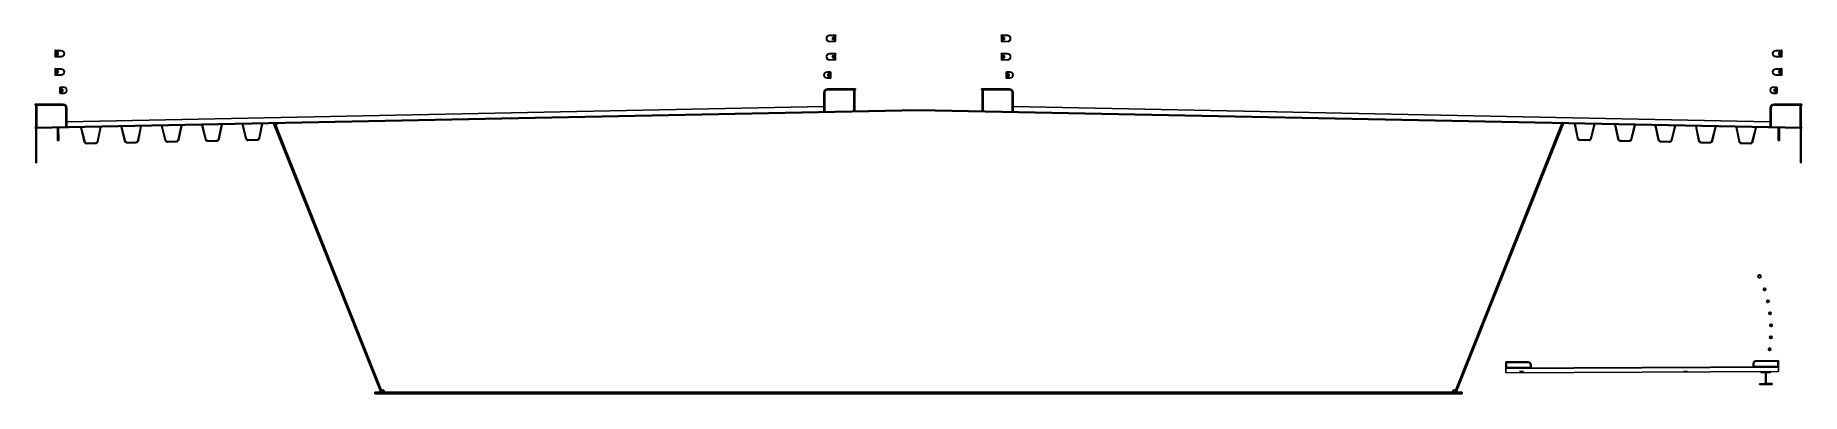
# Model space of a CAD drawing. Header units: metres. Extents: x 150702 to 178702, y 15200 to 20880.
import ezdxf

# ---------------------------------------------------------------- set-up
doc = ezdxf.new("R2010")
doc.units = ezdxf.units.M
doc.header["$LTSCALE"] = 500
for name, color, linetype in [('CS-LIN3', 2, 'Continuous'), ('CS-STEL-MAJR', 3, 'Continuous'), ('DEFAULT', 7, 'Continuous'), ('DRAW', 2, 'Continuous'), ('보도난간', 3, 'Continuous')]:
    doc.layers.add(name, color=color, linetype=linetype)

msp = doc.modelspace()

# ---------------------------------------------------------------- linework, layer by layer
at = {"color": 3}
for p, q in [((163202, 19970), (163202, 19670)), ((163218, 19970), (163218, 19670)), ((166186, 19970), (166186, 19670)), ((166202, 19970), (166202, 19670)), ((151186, 19730), (151186, 19430)), ((151202, 19730), (151202, 19430)), ((178202, 19730), (178202, 19430)), ((178218, 19730), (178218, 19430))]:
    msp.add_line(p, q, dxfattribs=at)
for centre, radius, start, end in [((163262, 19970), 60, 90, 180), ((163262, 19970), 44, 90, 180), ((166142, 19970), 60, 0, 90), ((166142, 19970), 44, 0, 90), ((151142, 19730), 60, 0, 90), ((151142, 19730), 44, 0, 90), ((178262, 19730), 60, 90, 180), ((178262, 19730), 44, 90, 180)]:
    msp.add_arc(centre, radius, start, end, dxfattribs=at)
at = {"layer": 'CS-LIN3'}
for p, q in [((163380, 20880), (163292, 20880)), ((163380, 20876), (163292, 20876)), ((163380, 20784), (163292, 20784)), ((163380, 20780), (163292, 20780)), ((163355, 20842), (163355, 20818)), ((163387, 20780), (163362, 20780)), ((163367, 20842), (163367, 20818)), ((163372, 20845), (163372, 20841)), ((163380, 20845), (163372, 20845)), ((163380, 20841), (163372, 20841)), ((163372, 20819), (163372, 20815)), ((163380, 20819), (163372, 20819)), ((163380, 20815), (163372, 20815)), ((163383, 20860), (163373, 20860)), ((163383, 20848), (163373, 20848)), ((163383, 20812), (163373, 20812)), ((163383, 20800), (163373, 20800)), ((163383, 20873), (163383, 20848)), ((163383, 20812), (163383, 20787)), ((163387, 20880), (163387, 20780)), ((163387, 20873), (163387, 20848)), ((163387, 20812), (163387, 20787)), ((166017, 20880), (166017, 20780)), ((166017, 20873), (166017, 20848)), ((166017, 20812), (166017, 20787)), ((166017, 20780), (166042, 20780)), ((166021, 20873), (166021, 20848)), ((166021, 20860), (166031, 20860)), ((166021, 20848), (166031, 20848)), ((166021, 20812), (166031, 20812)), ((166021, 20812), (166021, 20787)), ((166021, 20800), (166031, 20800)), ((166024, 20880), (166112, 20880)), ((166024, 20876), (166112, 20876)), ((166024, 20845), (166032, 20845)), ((166024, 20841), (166032, 20841)), ((166024, 20819), (166032, 20819)), ((166024, 20815), (166032, 20815)), ((166024, 20784), (166112, 20784)), ((166024, 20780), (166112, 20780)), ((166032, 20845), (166032, 20841)), ((166032, 20819), (166032, 20815)), ((166037, 20842), (166037, 20818)), ((166049, 20842), (166049, 20818)), ((151017, 20640), (151017, 20540)), ((151017, 20633), (151017, 20608)), ((151017, 20572), (151017, 20547)), ((151017, 20540), (151042, 20540)), ((151021, 20633), (151021, 20608)), ((151021, 20620), (151031, 20620)), ((151021, 20608), (151031, 20608)), ((151021, 20572), (151031, 20572)), ((151021, 20572), (151021, 20547)), ((151021, 20560), (151031, 20560)), ((151024, 20640), (151112, 20640)), ((151024, 20636), (151112, 20636)), ((151024, 20605), (151032, 20605)), ((151024, 20601), (151032, 20601)), ((151024, 20579), (151032, 20579)), ((151024, 20575), (151032, 20575)), ((151024, 20544), (151112, 20544)), ((151024, 20540), (151112, 20540)), ((151032, 20605), (151032, 20601)), ((151032, 20579), (151032, 20575)), ((151037, 20602), (151037, 20578)), ((151049, 20602), (151049, 20578)), ((163380, 20590), (163292, 20590)), ((163380, 20586), (163292, 20586)), ((163380, 20494), (163292, 20494)), ((163380, 20490), (163292, 20490)), ((163355, 20552), (163355, 20528)), ((163367, 20552), (163367, 20528)), ((163372, 20555), (163372, 20551)), ((163380, 20555), (163372, 20555)), ((163380, 20551), (163372, 20551)), ((163380, 20529), (163372, 20529)), ((163372, 20529), (163372, 20525)), ((163380, 20525), (163372, 20525)), ((163383, 20570), (163373, 20570)), ((163383, 20558), (163373, 20558)), ((163383, 20522), (163373, 20522)), ((163383, 20510), (163373, 20510)), ((163383, 20583), (163383, 20558)), ((163383, 20522), (163383, 20497)), ((163387, 20595), (163387, 20485)), ((163387, 20583), (163387, 20558)), ((163387, 20522), (163387, 20497)), ((166017, 20595), (166017, 20485)), ((166017, 20583), (166017, 20558)), ((166017, 20522), (166017, 20497)), ((166021, 20583), (166021, 20558)), ((166021, 20570), (166031, 20570)), ((166021, 20558), (166031, 20558)), ((166021, 20522), (166031, 20522)), ((166021, 20522), (166021, 20497)), ((166021, 20510), (166031, 20510)), ((166024, 20590), (166112, 20590)), ((166024, 20586), (166112, 20586)), ((166024, 20555), (166032, 20555)), ((166024, 20551), (166032, 20551)), ((166024, 20529), (166032, 20529)), ((166024, 20525), (166032, 20525)), ((166024, 20494), (166112, 20494)), ((166024, 20490), (166112, 20490)), ((166032, 20555), (166032, 20551)), ((166032, 20529), (166032, 20525)), ((166037, 20552), (166037, 20528)), ((166049, 20552), (166049, 20528)), ((178380, 20640), (178292, 20640)), ((178380, 20636), (178292, 20636)), ((178380, 20544), (178292, 20544)), ((178380, 20540), (178292, 20540)), ((178355, 20602), (178355, 20578)), ((178387, 20540), (178362, 20540)), ((178367, 20602), (178367, 20578)), ((178372, 20605), (178372, 20601)), ((178380, 20605), (178372, 20605)), ((178380, 20601), (178372, 20601)), ((178372, 20579), (178372, 20575)), ((178380, 20579), (178372, 20579)), ((178380, 20575), (178372, 20575)), ((178383, 20620), (178373, 20620)), ((178383, 20608), (178373, 20608)), ((178383, 20572), (178373, 20572)), ((178383, 20560), (178373, 20560)), ((178383, 20633), (178383, 20608)), ((178383, 20572), (178383, 20547)), ((178387, 20640), (178387, 20540)), ((178387, 20633), (178387, 20608)), ((178387, 20572), (178387, 20547)), ((151017, 20355), (151017, 20245)), ((151017, 20343), (151017, 20318)), ((151017, 20282), (151017, 20257)), ((151021, 20343), (151021, 20318)), ((151021, 20330), (151031, 20330)), ((151021, 20318), (151031, 20318)), ((151021, 20282), (151031, 20282)), ((151021, 20282), (151021, 20257)), ((151021, 20270), (151031, 20270)), ((151024, 20350), (151112, 20350)), ((151024, 20346), (151112, 20346)), ((151024, 20315), (151032, 20315)), ((151024, 20311), (151032, 20311)), ((151024, 20289), (151032, 20289)), ((151024, 20285), (151032, 20285)), ((151024, 20254), (151112, 20254)), ((151024, 20250), (151112, 20250)), ((151032, 20315), (151032, 20311)), ((151032, 20289), (151032, 20285)), ((151037, 20312), (151037, 20288)), ((151049, 20312), (151049, 20288)), ((163305, 20300), (163252, 20300)), ((163305, 20296), (163252, 20296)), ((163305, 20204), (163252, 20204)), ((163305, 20200), (163252, 20200)), ((163280, 20238), (163280, 20262)), ((163292, 20238), (163292, 20262)), ((163305, 20265), (163295, 20265)), ((163295, 20261), (163295, 20265)), ((163305, 20261), (163295, 20261)), ((163305, 20239), (163295, 20239)), ((163295, 20235), (163295, 20239)), ((163305, 20235), (163295, 20235)), ((163308, 20280), (163298, 20280)), ((163308, 20268), (163298, 20268)), ((163308, 20232), (163298, 20232)), ((163308, 20220), (163298, 20220)), ((163308, 20268), (163308, 20293)), ((163308, 20207), (163308, 20232)), ((163312, 20207), (163312, 20293)), ((166092, 20207), (166092, 20293)), ((166096, 20268), (166096, 20293)), ((166096, 20280), (166106, 20280)), ((166096, 20268), (166106, 20268)), ((166096, 20207), (166096, 20232)), ((166096, 20232), (166106, 20232)), ((166096, 20220), (166106, 20220)), ((166099, 20300), (166152, 20300)), ((166099, 20296), (166152, 20296)), ((166099, 20265), (166109, 20265)), ((166099, 20261), (166109, 20261)), ((166099, 20239), (166109, 20239)), ((166099, 20235), (166109, 20235)), ((166099, 20204), (166152, 20204)), ((166099, 20200), (166152, 20200)), ((166109, 20261), (166109, 20265)), ((166109, 20235), (166109, 20239)), ((166112, 20238), (166112, 20262)), ((166124, 20238), (166124, 20262)), ((178380, 20350), (178292, 20350)), ((178380, 20346), (178292, 20346)), ((178380, 20254), (178292, 20254)), ((178380, 20250), (178292, 20250)), ((178355, 20312), (178355, 20288)), ((178367, 20312), (178367, 20288)), ((178372, 20315), (178372, 20311)), ((178380, 20315), (178372, 20315)), ((178380, 20311), (178372, 20311)), ((178380, 20289), (178372, 20289)), ((178372, 20289), (178372, 20285)), ((178380, 20285), (178372, 20285)), ((178383, 20330), (178373, 20330)), ((178383, 20318), (178373, 20318)), ((178383, 20282), (178373, 20282)), ((178383, 20270), (178373, 20270)), ((178383, 20343), (178383, 20318)), ((178383, 20282), (178383, 20257)), ((178387, 20355), (178387, 20245)), ((178387, 20343), (178387, 20318)), ((178387, 20282), (178387, 20257)), ((151092, 19967), (151092, 20053)), ((151096, 20028), (151096, 20053)), ((151096, 20040), (151106, 20040)), ((151096, 20028), (151106, 20028)), ((151096, 19967), (151096, 19992)), ((151096, 19992), (151106, 19992)), ((151096, 19980), (151106, 19980)), ((151099, 20060), (151152, 20060)), ((151099, 20056), (151152, 20056)), ((151099, 20025), (151109, 20025)), ((151099, 20021), (151109, 20021)), ((151099, 19999), (151109, 19999)), ((151099, 19995), (151109, 19995)), ((151099, 19964), (151152, 19964)), ((151099, 19960), (151152, 19960)), ((151109, 20021), (151109, 20025)), ((151109, 19995), (151109, 19999)), ((151112, 19998), (151112, 20022)), ((151124, 19998), (151124, 20022)), ((165782, 20030), (166132, 20030)), ((178305, 20060), (178252, 20060)), ((178305, 20056), (178252, 20056)), ((178305, 19964), (178252, 19964)), ((178305, 19960), (178252, 19960)), ((178280, 19998), (178280, 20022)), ((178292, 19998), (178292, 20022)), ((178305, 20025), (178295, 20025)), ((178295, 20021), (178295, 20025)), ((178305, 20021), (178295, 20021)), ((178305, 19999), (178295, 19999)), ((178295, 19995), (178295, 19999)), ((178305, 19995), (178295, 19995)), ((178308, 20040), (178298, 20040)), ((178308, 20028), (178298, 20028)), ((178308, 19992), (178298, 19992)), ((178308, 19980), (178298, 19980)), ((178308, 20028), (178308, 20053)), ((178308, 19967), (178308, 19992)), ((178312, 19967), (178312, 20053)), ((163202, 19750), (151202, 19510)), ((166202, 19750), (178202, 19510)), ((178622, 19790), (178272, 19790)), ((178334, 15625), (174014, 15603)), ((178334, 15621), (174014, 15599)), ((174014, 15603), (174014, 15528)), ((178334, 15554), (174014, 15532)), ((178334, 15550), (174014, 15528)), ((174228, 15549), (174293, 15549)), ((174270, 15541), (174258, 15539)), ((174270, 15541), (174270, 15540)), ((176828, 15552), (176893, 15552)), ((176828, 15546), (176893, 15547)), ((176893, 15547), (176893, 15552)), ((178334, 15624), (178334, 15549))]:
    msp.add_line(p, q, dxfattribs=at)
for points in [[(163355, 20813), (163343, 20813, -0.414214), (163340, 20816), (163340, 20844, -0.414214), (163343, 20847), (163355, 20847)], [(166049, 20813), (166061, 20813, 0.414214), (166064, 20816), (166064, 20844, 0.414214), (166061, 20847), (166049, 20847)], [(151049, 20573), (151061, 20573, 0.414214), (151064, 20576), (151064, 20604, 0.414214), (151061, 20607), (151049, 20607)], [(163355, 20523), (163343, 20523, -0.414214), (163340, 20526), (163340, 20554, -0.414214), (163343, 20557), (163355, 20557)], [(166049, 20523), (166061, 20523, 0.414214), (166064, 20526), (166064, 20554, 0.414214), (166061, 20557), (166049, 20557)], [(178355, 20573), (178343, 20573, -0.414214), (178340, 20576), (178340, 20604, -0.414214), (178343, 20607), (178355, 20607)], [(151049, 20283), (151061, 20283, 0.414214), (151064, 20286), (151064, 20314, 0.414214), (151061, 20317), (151049, 20317)], [(163280, 20233), (163268, 20233, -0.414214), (163265, 20236), (163265, 20264, -0.414214), (163268, 20267), (163280, 20267)], [(166124, 20233), (166136, 20233, 0.414214), (166139, 20236), (166139, 20264, 0.414214), (166136, 20267), (166124, 20267)], [(178355, 20283), (178343, 20283, -0.414214), (178340, 20286), (178340, 20314, -0.414214), (178343, 20317), (178355, 20317)], [(151124, 19993), (151136, 19993, 0.414214), (151139, 19996), (151139, 20024, 0.414214), (151136, 20027), (151124, 20027)], [(178280, 19993), (178268, 19993, -0.414214), (178265, 19996), (178265, 20024, -0.414214), (178268, 20027), (178280, 20027)]]:
    msp.add_lwpolyline(points, format="xyb", close=True, dxfattribs=at)
for centre, radius, start, end in [((163292, 20830), 50, 90, 270), ((163292, 20830), 46, 90, 270), ((163373, 20842), 18, 90, 180), ((163373, 20818), 18, 180, 270), ((163373, 20842), 6, 90, 180), ((163373, 20818), 6, 180, 270), ((163380, 20873), 7, 0, 90), ((163380, 20873), 3, 0, 90), ((163380, 20848), 3, 270, 0), ((163380, 20848), 7, 270, 0), ((163380, 20812), 7, 0, 90), ((163380, 20812), 3, 0, 90), ((163380, 20787), 3, 270, 0), ((163380, 20787), 7, 270, 0), ((166024, 20873), 7, 90, 180), ((166024, 20848), 7, 180, 270), ((166024, 20812), 7, 90, 180), ((166024, 20787), 7, 180, 270), ((166024, 20873), 3, 90, 180), ((166024, 20848), 3, 180, 270), ((166024, 20812), 3, 90, 180), ((166024, 20787), 3, 180, 270), ((166031, 20842), 18, 0, 90), ((166031, 20842), 6, 0, 90), ((166031, 20818), 6, 270, 0), ((166031, 20818), 18, 270, 0), ((166112, 20830), 50, 270, 90), ((166112, 20830), 46, 270, 90), ((151024, 20633), 7, 90, 180), ((151024, 20608), 7, 180, 270), ((151024, 20572), 7, 90, 180), ((151024, 20547), 7, 180, 270), ((151024, 20633), 3, 90, 180), ((151024, 20608), 3, 180, 270), ((151024, 20572), 3, 90, 180), ((151024, 20547), 3, 180, 270), ((151031, 20602), 18, 0, 90), ((151031, 20602), 6, 0, 90), ((151031, 20578), 6, 270, 0), ((151031, 20578), 18, 270, 0), ((151112, 20590), 50, 270, 90), ((151112, 20590), 46, 270, 90), ((163292, 20540), 50, 90, 270), ((163292, 20540), 46, 90, 270), ((163373, 20552), 18, 90, 180), ((163373, 20528), 18, 180, 270), ((163373, 20552), 6, 90, 180), ((163373, 20528), 6, 180, 270), ((163380, 20583), 7, 0, 90), ((163380, 20583), 3, 0, 90), ((163380, 20558), 3, 270, 0), ((163380, 20558), 7, 270, 0), ((163380, 20522), 7, 0, 90), ((163380, 20522), 3, 0, 90), ((163380, 20497), 7, 270, 0), ((163380, 20497), 3, 270, 0), ((166024, 20583), 7, 90, 180), ((166024, 20558), 7, 180, 270), ((166024, 20522), 7, 90, 180), ((166024, 20497), 7, 180, 270), ((166024, 20583), 3, 90, 180), ((166024, 20558), 3, 180, 270), ((166024, 20522), 3, 90, 180), ((166024, 20497), 3, 180, 270), ((166031, 20552), 18, 0, 90), ((166031, 20552), 6, 0, 90), ((166031, 20528), 6, 270, 0), ((166031, 20528), 18, 270, 0), ((166112, 20540), 50, 270, 90), ((166112, 20540), 46, 270, 90), ((178292, 20590), 50, 90, 270), ((178292, 20590), 46, 90, 270), ((178373, 20602), 18, 90, 180), ((178373, 20578), 18, 180, 270), ((178373, 20602), 6, 90, 180), ((178373, 20578), 6, 180, 270), ((178380, 20633), 7, 0, 90), ((178380, 20633), 3, 0, 90), ((178380, 20608), 3, 270, 0), ((178380, 20608), 7, 270, 0), ((178380, 20572), 7, 0, 90), ((178380, 20572), 3, 0, 90), ((178380, 20547), 3, 270, 0), ((178380, 20547), 7, 270, 0), ((151024, 20343), 7, 90, 180), ((151024, 20318), 7, 180, 270), ((151024, 20282), 7, 90, 180), ((151024, 20257), 7, 180, 270), ((151024, 20343), 3, 90, 180), ((151024, 20318), 3, 180, 270), ((151024, 20282), 3, 90, 180), ((151024, 20257), 3, 180, 270), ((151031, 20312), 18, 0, 90), ((151031, 20312), 6, 0, 90), ((151031, 20288), 6, 270, 0), ((151031, 20288), 18, 270, 0), ((151112, 20300), 50, 270, 90), ((151112, 20300), 46, 270, 90), ((163252, 20250), 50, 90, 270), ((163252, 20250), 46, 90, 270), ((163298, 20262), 18, 90, 180), ((163298, 20238), 18, 180, 270), ((163298, 20262), 6, 90, 180), ((163298, 20238), 6, 180, 270), ((163305, 20293), 7, 0, 90), ((163305, 20293), 3, 0, 90), ((163305, 20268), 3, 270, 0), ((163305, 20268), 7, 270, 0), ((163305, 20232), 7, 0, 90), ((163305, 20232), 3, 0, 90), ((163305, 20207), 7, 270, 0), ((163305, 20207), 3, 270, 0), ((166099, 20293), 7, 90, 180), ((166099, 20268), 7, 180, 270), ((166099, 20232), 7, 90, 180), ((166099, 20207), 7, 180, 270), ((166099, 20293), 3, 90, 180), ((166099, 20268), 3, 180, 270), ((166099, 20232), 3, 90, 180), ((166099, 20207), 3, 180, 270), ((166106, 20262), 18, 0, 90), ((166106, 20262), 6, 0, 90), ((166106, 20238), 6, 270, 0), ((166106, 20238), 18, 270, 0), ((166152, 20250), 50, 270, 90), ((166152, 20250), 46, 270, 90), ((178292, 20300), 50, 90, 270), ((178292, 20300), 46, 90, 270), ((178373, 20312), 18, 90, 180), ((178373, 20288), 18, 180, 270), ((178373, 20312), 6, 90, 180), ((178373, 20288), 6, 180, 270), ((178380, 20343), 7, 0, 90), ((178380, 20343), 3, 0, 90), ((178380, 20318), 3, 270, 0), ((178380, 20318), 7, 270, 0), ((178380, 20282), 7, 0, 90), ((178380, 20282), 3, 0, 90), ((178380, 20257), 7, 270, 0), ((178380, 20257), 3, 270, 0), ((151099, 20053), 7, 90, 180), ((151099, 20028), 7, 180, 270), ((151099, 19992), 7, 90, 180), ((151099, 19967), 7, 180, 270), ((151099, 20053), 3, 90, 180), ((151099, 20028), 3, 180, 270), ((151099, 19992), 3, 90, 180), ((151099, 19967), 3, 180, 270), ((151106, 20022), 18, 0, 90), ((151106, 20022), 6, 0, 90), ((151106, 19998), 6, 270, 0), ((151106, 19998), 18, 270, 0), ((151152, 20010), 50, 270, 90), ((151152, 20010), 46, 270, 90), ((178252, 20010), 50, 90, 270), ((178252, 20010), 46, 90, 270), ((178298, 20022), 18, 90, 180), ((178298, 19998), 18, 180, 270), ((178298, 20022), 6, 90, 180), ((178298, 19998), 6, 180, 270), ((178305, 20053), 7, 0, 90), ((178305, 20053), 3, 0, 90), ((178305, 20028), 3, 270, 0), ((178305, 20028), 7, 270, 0), ((178305, 19992), 7, 0, 90), ((178305, 19992), 3, 0, 90), ((178305, 19967), 7, 270, 0), ((178305, 19967), 3, 270, 0)]:
    msp.add_arc(centre, radius, start, end, dxfattribs=at)
for p in [(163387, 20880), (163387, 20880), (166017, 20880), (166017, 20880), (151017, 20640), (151017, 20640), (163387, 20590), (163387, 20590), (166017, 20590), (166017, 20590), (178387, 20640), (178387, 20640), (151017, 20350), (151017, 20350), (178387, 20350), (178387, 20350)]:
    msp.add_point(p, dxfattribs=at)
at = {"layer": 'CS-STEL-MAJR'}
for p, q in [((163702, 20030), (163262, 20030)), ((163702, 20014), (163262, 20014)), ((163676, 20014), (163676, 19679)), ((163692, 20014), (163692, 19680)), ((163702, 20030), (163702, 20014)), ((165702, 20030), (165702, 20014)), ((165702, 20030), (166142, 20030)), ((165702, 20014), (166142, 20014)), ((165712, 20014), (165712, 19680)), ((165728, 20014), (165728, 19679)), ((150702, 19790), (150702, 19774)), ((150702, 19790), (151142, 19790)), ((150702, 19774), (151142, 19774)), ((164702, 19700), (150702, 19420)), ((164702, 19686), (150702, 19406)), ((150712, 19774), (150712, 19420)), ((150728, 19774), (150728, 19421)), ((164702, 19700), (178702, 19420)), ((164702, 19686), (178702, 19406)), ((178702, 19790), (178262, 19790)), ((178702, 19774), (178262, 19774)), ((178676, 19774), (178676, 19420)), ((178692, 19774), (178692, 19420)), ((178702, 19790), (178702, 19774)), ((150702, 19420), (150702, 19406)), ((150712, 19406), (150712, 18861)), ((150722, 19406), (150722, 18861)), ((151052, 19413), (151056, 19213)), ((151072, 19413), (151076, 19213)), ((156178, 15224), (154479, 19482)), ((156202, 15224), (154502, 19482)), ((173202, 15224), (174902, 19482)), ((173226, 15224), (174926, 19482)), ((178332, 19413), (178328, 19213)), ((178352, 19413), (178348, 19213)), ((178682, 19406), (178682, 18861)), ((178692, 19406), (178692, 18861)), ((178702, 19420), (178702, 19406)), ((151056, 19213), (151076, 19213)), ((178348, 19213), (178328, 19213)), ((150722, 18861), (150712, 18861)), ((178682, 18861), (178692, 18861)), ((156082, 15224), (156082, 15200)), ((173322, 15224), (156082, 15224)), ((173322, 15200), (156082, 15200)), ((173239, 15224), (173228, 15228)), ((173322, 15224), (173322, 15200))]:
    msp.add_line(p, q, dxfattribs=at)
for centre, start, end in [((154502, 19482), 291.7643, 1.1458), ((156202, 15224), 0, 111.7643), ((173202, 15224), 68.2357, 180)]:
    msp.add_arc(centre, 35, start, end, dxfattribs=at)
at = {"layer": 'DEFAULT'}
for centre, radius in [((178033, 17059), 25), ((178033, 17059), 22), ((178114, 16854), 20), ((178114, 16854), 17), ((178167, 16664), 20), ((178167, 16664), 17), ((178201, 16474), 20), ((178201, 16474), 17), ((178217, 16284), 20), ((178217, 16284), 17), ((178214, 16094), 20), ((178214, 16094), 17), ((178194, 15904), 20), ((178194, 15904), 17)]:
    msp.add_circle(centre, radius, dxfattribs=at)
at = {"layer": 'DRAW', "color": 3}
for p, q in [((151478, 19194), (151423, 19419)), ((151485, 19201), (151430, 19421)), ((151734, 19427), (151688, 19205)), ((151742, 19425), (151695, 19199)), ((152118, 19207), (152063, 19431)), ((152125, 19214), (152070, 19433)), ((152374, 19439), (152328, 19218)), ((152382, 19438), (152335, 19212)), ((152758, 19220), (152703, 19444)), ((152765, 19226), (152710, 19446)), ((153014, 19452), (152968, 19230)), ((153022, 19451), (152975, 19224)), ((153398, 19233), (153343, 19457)), ((153405, 19239), (153350, 19459)), ((153654, 19465), (153608, 19243)), ((153662, 19463), (153615, 19237)), ((154038, 19246), (153983, 19470)), ((154045, 19252), (153990, 19472)), ((154294, 19478), (154248, 19256)), ((154302, 19476), (154255, 19250)), ((175110, 19478), (175102, 19476)), ((175102, 19476), (175149, 19250)), ((175110, 19478), (175156, 19256)), ((175359, 19252), (175414, 19472)), ((175366, 19246), (175422, 19470)), ((175414, 19472), (175422, 19470)), ((175750, 19465), (175742, 19463)), ((175742, 19463), (175789, 19237)), ((175750, 19465), (175796, 19243)), ((175999, 19239), (176054, 19459)), ((176006, 19233), (176062, 19457)), ((176054, 19459), (176062, 19457)), ((176390, 19452), (176382, 19451)), ((176382, 19451), (176429, 19224)), ((176390, 19452), (176436, 19230)), ((176639, 19226), (176694, 19446)), ((176646, 19220), (176702, 19444)), ((176694, 19446), (176702, 19444)), ((177030, 19439), (177022, 19438)), ((177022, 19438), (177069, 19212)), ((177030, 19439), (177076, 19218)), ((177279, 19214), (177334, 19433)), ((177286, 19207), (177342, 19431)), ((177334, 19433), (177342, 19431)), ((177670, 19427), (177662, 19425)), ((177662, 19425), (177709, 19199)), ((177670, 19427), (177716, 19205)), ((177919, 19201), (177974, 19421)), ((177926, 19194), (177982, 19419)), ((177974, 19421), (177982, 19419)), ((151657, 19165), (151518, 19162)), ((151650, 19173), (151524, 19170)), ((152297, 19178), (152158, 19175)), ((152290, 19186), (152164, 19183)), ((152937, 19191), (152798, 19188)), ((152930, 19199), (152804, 19196)), ((153577, 19203), (153438, 19201)), ((153570, 19211), (153444, 19209)), ((154217, 19216), (154078, 19213)), ((154210, 19224), (154084, 19222)), ((175187, 19216), (175326, 19213)), ((175194, 19224), (175320, 19222)), ((175827, 19203), (175966, 19201)), ((175834, 19211), (175960, 19209)), ((176467, 19191), (176606, 19188)), ((176474, 19199), (176600, 19196)), ((177107, 19178), (177246, 19175)), ((177114, 19186), (177240, 19183)), ((177747, 19165), (177886, 19162)), ((177754, 19173), (177880, 19170))]:
    msp.add_line(p, q, dxfattribs=at)
for centre, start, end in [((151517, 19202), 191.2197, 270.7004), ((151523, 19210), 194.0077, 270.6713), ((151649, 19213), 271.6203, 348.2839), ((151656, 19205), 271.5911, 351.0718), ((152157, 19215), 191.2197, 270.7004), ((152163, 19223), 194.0077, 270.6713), ((152289, 19226), 271.6203, 348.2839), ((152296, 19218), 271.5911, 351.0718), ((152797, 19228), 191.2197, 270.7004), ((152803, 19236), 194.0077, 270.6713), ((152929, 19238), 271.6203, 348.2839), ((152936, 19231), 271.5911, 351.0718), ((153437, 19241), 191.2197, 270.7004), ((153443, 19249), 194.0077, 270.6713), ((153569, 19251), 271.6203, 348.2839), ((153576, 19243), 271.5911, 351.0718), ((154077, 19253), 191.2197, 270.7004), ((154083, 19262), 194.0077, 270.6713), ((154209, 19264), 271.6203, 348.2839), ((154216, 19256), 271.5911, 351.0718), ((175188, 19256), 188.9282, 268.4089), ((175195, 19264), 191.7161, 268.3797), ((175321, 19262), 269.3287, 345.9923), ((175327, 19253), 269.2996, 348.7803), ((175828, 19243), 188.9282, 268.4089), ((175835, 19251), 191.7161, 268.3797), ((175961, 19249), 269.3287, 345.9923), ((175967, 19241), 269.2996, 348.7803), ((176468, 19231), 188.9282, 268.4089), ((176475, 19238), 191.7161, 268.3797), ((176601, 19236), 269.3287, 345.9923), ((176607, 19228), 269.2996, 348.7803), ((177108, 19218), 188.9282, 268.4089), ((177115, 19226), 191.7161, 268.3797), ((177241, 19223), 269.3287, 345.9923), ((177247, 19215), 269.2996, 348.7803), ((177748, 19205), 188.9282, 268.4089), ((177755, 19213), 191.7161, 268.3797), ((177881, 19210), 269.3287, 345.9923), ((177887, 19202), 269.2996, 348.7803)]:
    msp.add_arc(centre, 40, start, end, dxfattribs=at)
at = {"layer": '보도난간'}
for p, q in [((174013, 15703), (174364, 15705)), ((174363, 15705), (174013, 15703)), ((174014, 15603), (174013, 15703)), ((174013, 15693), (174364, 15695)), ((174024, 15613), (174023, 15693)), ((177983, 15723), (178333, 15725)), ((177983, 15713), (178333, 15715)), ((178323, 15715), (178324, 15634)), ((178333, 15725), (178334, 15625)), ((174414, 15615), (174014, 15613)), ((174403, 15655), (174404, 15615)), ((174413, 15655), (174414, 15605)), ((177934, 15623), (177933, 15673)), ((177944, 15633), (177943, 15673)), ((178334, 15635), (177944, 15633)), ((178209, 15549), (178059, 15548)), ((178059, 15548), (178059, 15532)), ((178130, 15533), (178059, 15532)), ((178130, 15533), (178131, 15359)), ((178138, 15533), (178139, 15359)), ((178209, 15533), (178138, 15533)), ((178209, 15549), (178209, 15533)), ((178131, 15359), (178035, 15358)), ((178035, 15358), (178035, 15346)), ((178235, 15347), (178035, 15346)), ((178235, 15359), (178139, 15359)), ((178235, 15359), (178235, 15347))]:
    msp.add_line(p, q, dxfattribs=at)
for centre, radius, start, end in [((174363, 15655), 50, 0.2865, 90.2865), ((174363, 15655), 40, 0.2865, 90.2865), ((177983, 15673), 50, 90.2865, 180.2865), ((177983, 15673), 40, 90.2865, 180.2865)]:
    msp.add_arc(centre, radius, start, end, dxfattribs=at)

doc.saveas('drawing.dxf')
